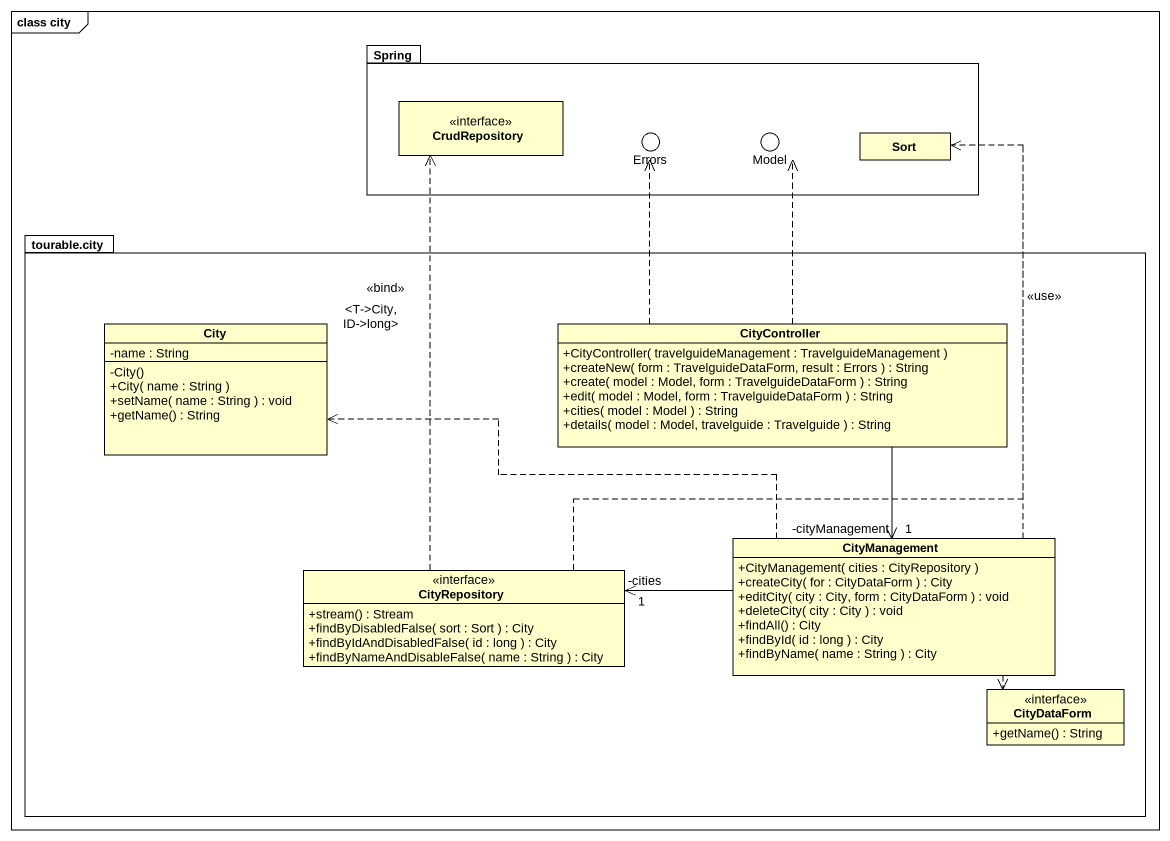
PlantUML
@startuml
mainframe class city
allowmixing
hide circle
hide empty members
skinparam classAttributeIconSize 0
package Spring {
  interface CrudRepository
  class Sort
}
() Errors
() Model
package "tourable.city" as tourable_city {
  class City {
    -name : String
    -City()
    +City( name : String )
    +setName( name : String ) : void
    +getName() : String
  }
  class CityController {
    +CityController( travelguideManagement : TravelguideManagement )
    +createNew( form : TravelguideDataForm, result : Errors ) : String
    +create( model : Model, form : TravelguideDataForm ) : String
    +edit( model : Model, form : TravelguideDataForm ) : String
    +cities( model : Model ) : String
    +details( model : Model, travelguide : Travelguide ) : String
  }
  class CityManagement {
    +CityManagement( cities : CityRepository )
    +createCity( for : CityDataForm ) : City
    +editCity( city : City, form : CityDataForm ) : void
    +deleteCity( city : City ) : void
    +findAll() : City
    +findById( id : long ) : City
    +findByName( name : String ) : City
  }
  interface CityRepository {
    +stream() : Stream
    +findByDisabledFalse( sort : Sort ) : City
    +findByIdAndDisabledFalse( id : long ) : City
    +findByNameAndDisableFalse( name : String ) : City
  }
  interface CityDataForm {
    +getName() : String
  }
}
Spring -- Errors
Spring -right- Model
CityController .up.> Errors
CityController .up.> Model
CityController --> "1\n-cityManagement" CityManagement
CityManagement .up.> Sort : <<use>>
CityManagement .left.> City
CityManagement -left-> "-cities\n1" CityRepository
CityManagement ..> CityDataForm
CityRepository .up.> CrudRepository : <<bind>>\n<T->City, ID->long>
CityRepository .up.> Sort
@enduml
